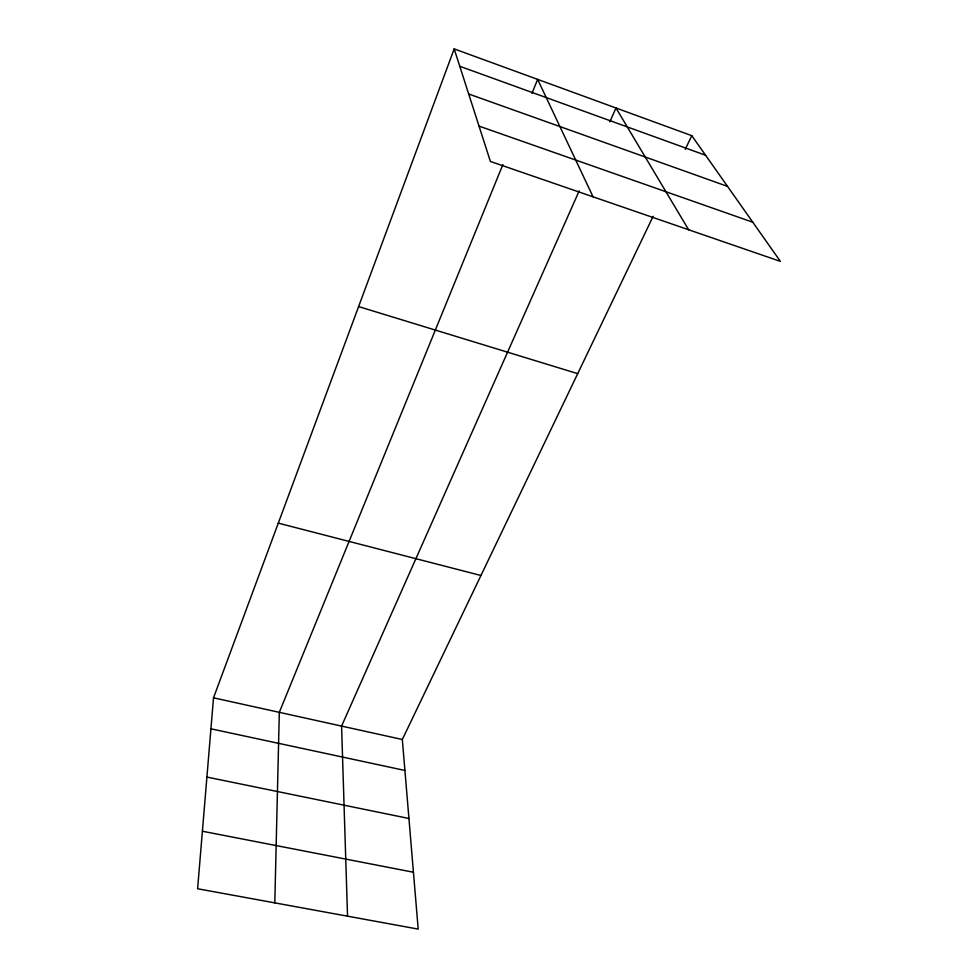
<?xml version="1.0" encoding="UTF-8"?>
<svg xmlns="http://www.w3.org/2000/svg" width="978" height="978" viewBox="0 0 978 978"><rect width="100%" height="100%" fill="white"/><g stroke="black" fill="none" stroke-linecap="round" stroke-linejoin="round"><path stroke-width="1.47" d="M274.806 902.877L279.317 712.339L502.863 164.634M454.183 48.9L490.394 161.443L780.395 261.383L691.788 135.673L454.183 48.9L213.51 697.815L197.605 888.757L418.193 929.1L402.325 739.502L653.133 216.309M531.946 93.362L537.655 79.389L593.059 196.822M579.184 190.881L341.579 726.092L347.532 916.178M609.856 121.81L615.981 107.996L688.622 229.757M685.236 149.341L691.788 135.673M202.397 831.239L413.437 872.242M206.908 777.07L408.938 818.488M210.93 728.818L404.916 770.456M213.51 697.815L402.325 739.502M278.29 523.132L480.944 575.492M358.608 306.579L577.705 373.657M479.024 126.113L752.803 222.226M468.682 93.986L727.534 186.395M459.77 66.272L705.603 155.27"/></g></svg>
